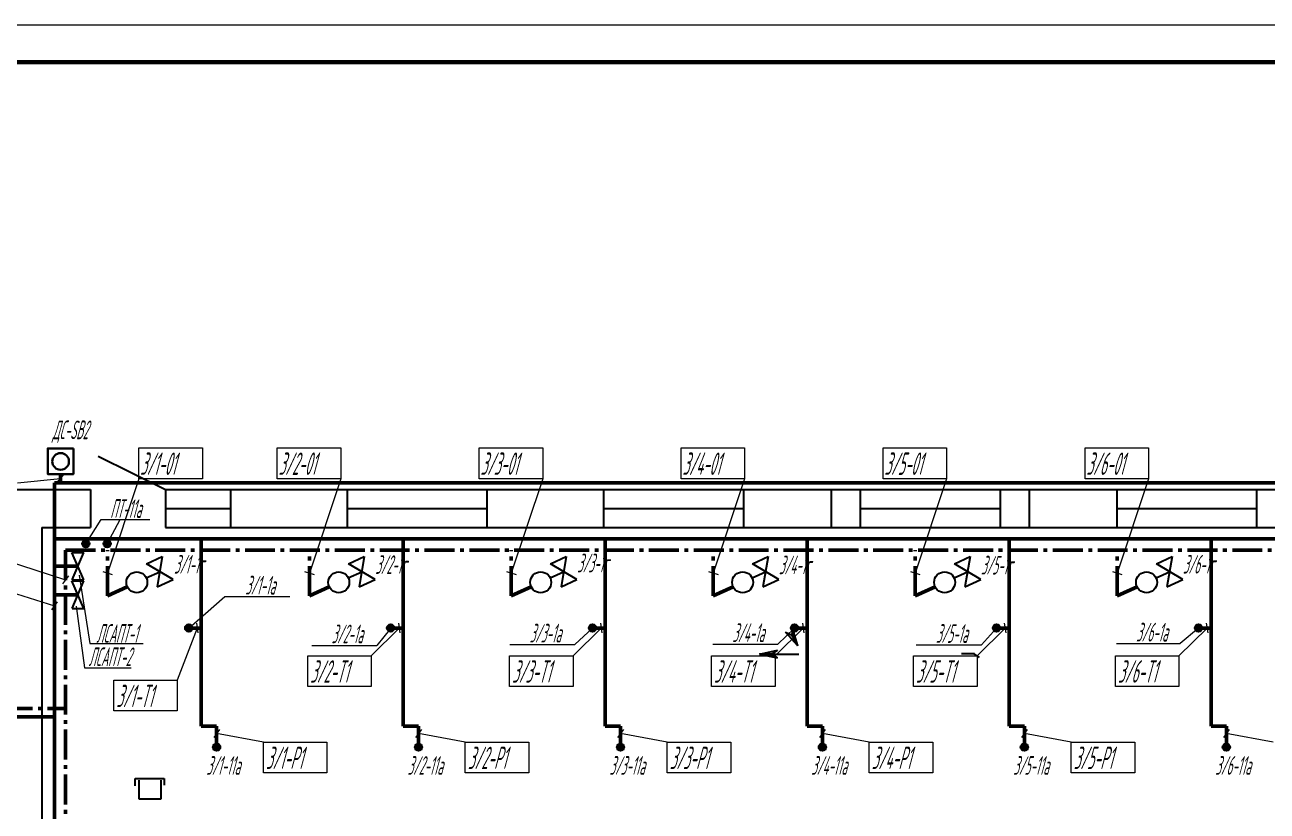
# Model space of a CAD drawing. Header units: millimetres. Extents: x -680 to 9204, y -4430 to 7779.
# Drawn here: x 4009 to 4175.1, y -2911.9 to -2806.8 of the extents above; entities that cross this region are included whole.
import ezdxf
from ezdxf.enums import TextEntityAlignment as Align

# ---------------------------------------------------------------- set-up
doc = ezdxf.new("R2010")
doc.units = ezdxf.units.MM
doc.linetypes.add('gost6', pattern=[12, 8, -1.5, 1, -1.5])
doc.layers.get('Defpoints').update_dxf_attribs({"color": 33})
for name, color, linetype, lineweight in [('Арматура', 1, 'Continuous', 25), ('Выноска', 137, 'Continuous', 20), ('Первичник', 210, 'Continuous', 25), ('Пн.кабель', 4, 'Continuous', 50), ('Строительный', 7, 'Continuous', 25), ('Текст_КИП', 2, 'Continuous', 25), ('Толст.рамка', 7, 'Continuous', 60), ('Тонк.рамка', 10, 'Continuous', 20), ('Эл.кабель', 2, 'Continuous', 50)]:
    doc.layers.add(name, color=color, linetype=linetype, lineweight=lineweight)
doc.styles.add('Simplex', font='simplex.shx', dxfattribs={"width": 0.7, "oblique": 15})

# ---------------------------------------------------------------- blocks, each defined once
blk = doc.blocks.new('A$C1EE30751')
at = {"layer": 'Арматура', "linetype": 'ByBlock'}
for p, q in [((2.43, 2.83), (2.43, 0)), ((4.84, -1.65), (0, 1.68)), ((0, 1.68), (0, -1.68)), ((0, -1.68), (4.84, 1.66)), ((4.84, 1.66), (4.84, -1.65))]:
    blk.add_line(p, q, dxfattribs=at)
blk.add_circle((2.43, 4.83), 2, dxfattribs=at)
blk = doc.blocks.new('В1')
for p, q in [((6.96, -1.54), (0, 1.54)), ((0, 1.54), (0, -1.54)), ((6.96, 1.4), (0, -1.54)), ((6.96, 1.4), (6.96, -1.54))]:
    blk.add_line(p, q)

msp = doc.modelspace()

# ---------------------------------------------------------------- hatches: boundary and pattern name
at = {"layer": 'Defpoints'}
h = msp.add_hatch(color=256, dxfattribs=at)
h.paths.add_polyline_path([(4110.74, -2887.991), (4111.541, -2888.354), (4112.396, -2889.809)])
h.paths.add_polyline_path([(4111.565, -2888.341), (4111.651, -2887.465), (4112.396, -2889.809)])
h = msp.add_hatch(color=256, dxfattribs=at)
h.paths.add_polyline_path([(4109.659, -2890.404), (4108.943, -2890.916), (4107.256, -2890.93)])
h.paths.add_polyline_path([(4108.943, -2890.943), (4109.659, -2891.456), (4107.256, -2890.93)])
at = {"layer": 'Первичник'}
h = msp.add_hatch(color=256, dxfattribs=at)
edge = h.paths.add_edge_path()
edge.add_arc((4017.176, -2876.168), 0.5, 0, 360)
h = msp.add_hatch(color=256, dxfattribs=at)
edge = h.paths.add_edge_path()
edge.add_arc((4020.032, -2876.168), 0.5, 0, 360)
h = msp.add_hatch(color=256, dxfattribs=at)
edge = h.paths.add_edge_path()
edge.add_arc((4030.938, -2887.445), 0.5, 0, 360)
h = msp.add_hatch(color=256, dxfattribs=at)
edge = h.paths.add_edge_path()
edge.add_arc((4057.938, -2887.445), 0.5, 0, 360)
h = msp.add_hatch(color=256, dxfattribs=at)
edge = h.paths.add_edge_path()
edge.add_arc((4084.938, -2887.445), 0.5, 0, 360)
h = msp.add_hatch(color=256, dxfattribs=at)
edge = h.paths.add_edge_path()
edge.add_arc((4111.938, -2887.445), 0.5, 0, 360)
h = msp.add_hatch(color=256, dxfattribs=at)
edge = h.paths.add_edge_path()
edge.add_arc((4138.939, -2887.445), 0.5, 0, 360)
h = msp.add_hatch(color=256, dxfattribs=at)
edge = h.paths.add_edge_path()
edge.add_arc((4165.944, -2887.445), 0.5, 0, 360)
h = msp.add_hatch(color=256, dxfattribs=at)
edge = h.paths.add_edge_path()
edge.add_arc((4034.661, -2903.381), 0.5, 0, 360)
h = msp.add_hatch(color=256, dxfattribs=at)
edge = h.paths.add_edge_path()
edge.add_arc((4061.661, -2903.381), 0.5, 0, 360)
h = msp.add_hatch(color=256, dxfattribs=at)
edge = h.paths.add_edge_path()
edge.add_arc((4088.661, -2903.381), 0.5, 0, 360)
h = msp.add_hatch(color=256, dxfattribs=at)
edge = h.paths.add_edge_path()
edge.add_arc((4115.661, -2903.381), 0.5, 0, 360)
h = msp.add_hatch(color=256, dxfattribs=at)
edge = h.paths.add_edge_path()
edge.add_arc((4142.662, -2903.381), 0.5, 0, 360)
h = msp.add_hatch(color=256, dxfattribs=at)
edge = h.paths.add_edge_path()
edge.add_arc((4169.666, -2903.381), 0.5, 0, 360)

# ---------------------------------------------------------------- linework, layer by layer
for p, q in [((4023.792, -2908.547), (4023.792, -2907.582)), ((4023.792, -2907.582), (4027.631, -2907.582)), ((4024.246, -2907.79), (4024.246, -2910.29)), ((4027.246, -2910.29), (4027.246, -2907.79)), ((4027.631, -2907.582), (4027.631, -2908.472)), ((4024.246, -2910.29), (4027.246, -2910.29))]:
    msp.add_line(p, q)
at = {"color": 3, "lineweight": 30}
msp.add_lwpolyline([(4015.526, -2863.426), (4012.094, -2863.426), (4012.094, -2866.858), (4015.526, -2866.858)], close=True, dxfattribs=at)
at = {"color": 7, "lineweight": 30}
msp.add_circle((4013.812, -2865.168), 1.115, dxfattribs=at)
at = {"layer": 'Defpoints'}
for p, q in [((4110.74, -2887.991), (4111.541, -2888.354)), ((4112.396, -2889.809), (4110.74, -2887.991)), ((4111.541, -2888.354), (4112.396, -2889.809)), ((4111.651, -2887.465), (4111.565, -2888.341)), ((4111.565, -2888.341), (4112.396, -2889.809)), ((4112.396, -2889.809), (4111.651, -2887.465)), ((4107.256, -2890.93), (4109.659, -2890.404)), ((4108.943, -2890.916), (4107.256, -2890.93)), ((4107.256, -2890.93), (4112.495, -2890.93)), ((4107.256, -2890.93), (4109.659, -2891.456)), ((4108.943, -2890.943), (4107.256, -2890.93)), ((4109.659, -2890.404), (4108.943, -2890.916)), ((4109.659, -2891.456), (4108.943, -2890.943)), ((4135.944, -2890.872), (4134.257, -2890.885)), ((4135.944, -2890.899), (4134.257, -2890.885)), ((4136.659, -2891.411), (4135.944, -2890.899))]:
    msp.add_line(p, q, dxfattribs=at)
at = {"layer": 'Выноска', "color": 3}
for p, q in [((4008.024, -2868.031), (4013.81, -2867.433)), ((4013.37, -2867.935), (4014.251, -2866.932)), ((4006.384, -2878.36), (4014.468, -2881.015)), ((4014.855, -2880.471), (4014.081, -2881.559)), ((4005.176, -2882.021), (4012.968, -2884.468)), ((4013.355, -2883.925), (4012.581, -2885.012)), ((4031.982, -2886.784), (4032.172, -2888.106)), ((4058.982, -2886.784), (4059.172, -2888.106)), ((4085.982, -2886.784), (4086.172, -2888.106)), ((4112.982, -2886.784), (4113.172, -2888.106)), ((4139.983, -2886.784), (4140.173, -2888.106)), ((4166.988, -2886.784), (4167.178, -2888.106)), ((4032.077, -2887.445), (4029.409, -2894.423)), ((4059.077, -2887.445), (4055.335, -2891.148)), ((4086.077, -2887.445), (4082.335, -2891.148)), ((4113.077, -2887.445), (4109.335, -2891.148)), ((4140.078, -2887.445), (4136.335, -2891.148)), ((4167.083, -2887.445), (4163.335, -2891.148)), ((4035.048, -2901.005), (4034.274, -2902.092)), ((4040.918, -2902.705), (4034.661, -2901.549)), ((4062.048, -2901.005), (4061.274, -2902.092)), ((4067.918, -2902.705), (4061.661, -2901.549)), ((4089.048, -2901.002), (4088.274, -2902.089)), ((4094.918, -2902.702), (4088.661, -2901.546)), ((4116.048, -2901.002), (4115.274, -2902.089)), ((4121.918, -2902.702), (4115.661, -2901.546)), ((4143.048, -2901.002), (4142.274, -2902.089)), ((4148.918, -2902.702), (4142.661, -2901.546)), ((4170.048, -2901.005), (4169.274, -2902.092)), ((4175.918, -2902.705), (4169.661, -2901.549))]:
    msp.add_line(p, q, dxfattribs=at)
at = {"layer": 'Выноска', "color": 4}
for p, q in [((4024.262, -2867.479), (4020.068, -2880.093)), ((4051.262, -2867.479), (4047.068, -2880.093)), ((4078.262, -2867.479), (4074.068, -2880.093)), ((4105.262, -2867.479), (4101.068, -2880.093)), ((4132.263, -2867.479), (4128.069, -2880.093)), ((4159.268, -2867.479), (4155.073, -2880.093)), ((4019.434, -2879.883), (4020.701, -2880.303)), ((4046.434, -2879.883), (4047.701, -2880.303)), ((4073.434, -2879.883), (4074.701, -2880.303)), ((4100.434, -2879.883), (4101.701, -2880.303)), ((4127.435, -2879.883), (4128.702, -2880.303)), ((4154.44, -2879.883), (4155.707, -2880.303))]:
    msp.add_line(p, q, dxfattribs=at)
at = {"layer": 'Выноска', "color": 6, "linetype": 'Continuous'}
for p, q in [((4017.176, -2876.168), (4019.209, -2872.943)), ((4019.209, -2872.943), (4025.749, -2872.943)), ((4020.032, -2876.168), (4021.772, -2872.943)), ((4016.283, -2880.369), (4017.723, -2889.527)), ((4030.938, -2887.445), (4035.755, -2883.252)), ((4035.755, -2883.252), (4044.455, -2883.252)), ((4015.895, -2884.538), (4016.988, -2892.752)), ((4057.938, -2887.445), (4056.085, -2889.769)), ((4084.938, -2887.445), (4082.574, -2889.666)), ((4111.938, -2887.445), (4109.709, -2889.61)), ((4138.939, -2887.445), (4136.912, -2889.716)), ((4165.944, -2887.445), (4163.493, -2889.536)), ((4017.723, -2889.527), (4024.847, -2889.527)), ((4047.385, -2889.769), (4056.085, -2889.769)), ((4073.874, -2889.666), (4082.574, -2889.666)), ((4101.009, -2889.61), (4109.709, -2889.61)), ((4128.211, -2889.716), (4136.912, -2889.716)), ((4154.969, -2889.536), (4163.493, -2889.536)), ((4016.988, -2892.752), (4023.241, -2892.752))]:
    msp.add_line(p, q, dxfattribs=at)
at = {"layer": 'Выноска', "color": 4}
for points in [[(4024.262, -2863.359), (4032.758, -2863.359), (4032.758, -2867.479), (4024.262, -2867.479)], [(4042.767, -2863.359), (4051.262, -2863.359), (4051.262, -2867.479), (4042.767, -2867.479)], [(4069.767, -2863.359), (4078.262, -2863.359), (4078.262, -2867.479), (4069.767, -2867.479)], [(4096.767, -2863.359), (4105.262, -2863.359), (4105.262, -2867.479), (4096.767, -2867.479)], [(4123.767, -2863.359), (4132.263, -2863.359), (4132.263, -2867.479), (4123.767, -2867.479)], [(4150.772, -2863.359), (4159.268, -2863.359), (4159.268, -2867.479), (4150.772, -2867.479)]]:
    msp.add_lwpolyline(points, close=True, dxfattribs=at)
at = {"layer": 'Выноска', "color": 3}
for points in [[(4046.84, -2891.148), (4055.335, -2891.148), (4055.335, -2895.268), (4046.84, -2895.268)], [(4073.84, -2891.148), (4082.335, -2891.148), (4082.335, -2895.268), (4073.84, -2895.268)], [(4100.84, -2891.148), (4109.335, -2891.148), (4109.335, -2895.268), (4100.84, -2895.268)], [(4127.84, -2891.148), (4136.335, -2891.148), (4136.335, -2895.268), (4127.84, -2895.268)], [(4154.84, -2891.148), (4163.335, -2891.148), (4163.335, -2895.268), (4154.84, -2895.268)], [(4020.913, -2894.423), (4029.409, -2894.423), (4029.409, -2898.543), (4020.913, -2898.543)], [(4040.918, -2902.705), (4049.414, -2902.705), (4049.414, -2906.825), (4040.918, -2906.825)], [(4067.918, -2902.705), (4076.414, -2902.705), (4076.414, -2906.825), (4067.918, -2906.825)], [(4094.918, -2902.702), (4103.414, -2902.702), (4103.414, -2906.822), (4094.918, -2906.822)], [(4121.918, -2902.702), (4130.414, -2902.702), (4130.414, -2906.822), (4121.918, -2906.822)], [(4148.918, -2902.702), (4157.414, -2902.702), (4157.414, -2906.822), (4148.918, -2906.822)]]:
    msp.add_lwpolyline(points, close=True, dxfattribs=at)
at = {"layer": 'Первичник'}
for centre in [(4017.176, -2876.168), (4020.032, -2876.168), (4030.938, -2887.445), (4057.938, -2887.445), (4084.938, -2887.445), (4111.938, -2887.445), (4138.939, -2887.445), (4165.944, -2887.445), (4034.661, -2903.381), (4061.661, -2903.381), (4088.661, -2903.381), (4115.661, -2903.381), (4142.662, -2903.381), (4169.666, -2903.381)]:
    msp.add_circle(centre, 0.5, dxfattribs=at)
at = {"layer": 'Пн.кабель', "linetype": 'gost6', "ltscale": 0.5}
for p, q in [((4014.468, -2877.033), (4248.5, -2877.033)), ((4014.468, -2877.033), (4014.468, -2935.023)), ((4020.068, -2883.153), (4020.068, -2877.033)), ((4047.068, -2883.153), (4047.068, -2877.033)), ((4074.068, -2883.153), (4074.068, -2877.033)), ((4101.068, -2883.153), (4101.068, -2877.033)), ((4128.069, -2883.153), (4128.069, -2877.033)), ((4155.073, -2883.153), (4155.073, -2877.033)), ((4022.724, -2881.926), (4020.068, -2883.153)), ((4049.724, -2881.926), (4047.068, -2883.153)), ((4076.724, -2881.926), (4074.068, -2883.153)), ((4103.724, -2881.926), (4101.068, -2883.153)), ((4130.725, -2881.926), (4128.069, -2883.153)), ((4157.73, -2881.926), (4155.073, -2883.153)), ((4006.053, -2898.199), (4014.468, -2898.199))]:
    msp.add_line(p, q, dxfattribs=at)
at = {"layer": 'Строительный', "ltscale": 0.6}
msp.add_line((4018.849, -2864.466), (4027.811, -2868.904), dxfattribs=at)
at = {"layer": 'Строительный', "ltscale": 0.2}
for p, q in [((3982.272, -2868.904), (4017.811, -2868.904)), ((4017.811, -2868.904), (4017.811, -2874.004)), ((4027.811, -2868.904), (4232.311, -2868.904)), ((4027.811, -2868.904), (4027.811, -2874.004)), ((4036.511, -2868.904), (4036.511, -2874.004)), ((4052.111, -2868.904), (4052.111, -2874.004)), ((4070.811, -2868.904), (4070.811, -2874.004)), ((4086.411, -2868.904), (4086.411, -2874.004)), ((4105.111, -2868.904), (4105.111, -2874.004)), ((4116.811, -2868.904), (4116.811, -2874.004)), ((4120.711, -2868.904), (4120.711, -2874.004)), ((4139.411, -2868.904), (4139.411, -2874.004)), ((4143.311, -2868.904), (4143.311, -2874.004)), ((4155.011, -2868.904), (4155.011, -2874.004)), ((4173.711, -2868.904), (4173.711, -2874.004)), ((4027.811, -2871.454), (4036.511, -2871.454)), ((4052.111, -2871.454), (4070.811, -2871.454)), ((4086.411, -2871.454), (4105.111, -2871.454)), ((4120.711, -2871.454), (4139.411, -2871.454)), ((4155.011, -2871.454), (4173.711, -2871.454)), ((4011.311, -2874.004), (4017.811, -2874.004)), ((4011.311, -2874.004), (4011.311, -2929.604)), ((4027.811, -2874.004), (4232.311, -2874.004))]:
    msp.add_line(p, q, dxfattribs=at)
at = {"layer": 'Толст.рамка'}
msp.add_line((3803.009, -2811.779), (4619.009, -2811.779), dxfattribs=at)
at = {"layer": 'Тонк.рамка'}
msp.add_line((3783.009, -2806.779), (4624.009, -2806.779), dxfattribs=at)
at = {"layer": 'Эл.кабель'}
for p, q in [((4012.968, -2888.902), (4012.968, -2868.009)), ((4012.968, -2868.009), (4230.896, -2868.009)), ((4013.81, -2866.858), (4013.81, -2868.009)), ((4012.968, -2875.533), (4249.457, -2875.533)), ((4012.968, -2875.533), (4020.032, -2875.533)), ((4017.176, -2876.168), (4017.176, -2875.533)), ((4020.032, -2876.168), (4020.032, -2875.533)), ((4032.615, -2900.589), (4032.615, -2875.533)), ((4059.615, -2900.589), (4059.615, -2875.533)), ((4086.615, -2900.589), (4086.615, -2875.533)), ((4113.615, -2900.589), (4113.615, -2875.533)), ((4140.616, -2900.589), (4140.616, -2875.533)), ((4167.621, -2900.589), (4167.621, -2875.533)), ((4016.134, -2879.167), (4012.968, -2879.167)), ((4016.099, -2882.991), (4012.968, -2882.991)), ((4030.938, -2887.445), (4032.615, -2887.445)), ((4057.938, -2887.445), (4059.615, -2887.445)), ((4084.938, -2887.445), (4086.615, -2887.445)), ((4111.938, -2887.445), (4113.615, -2887.445)), ((4138.939, -2887.445), (4140.616, -2887.445)), ((4165.944, -2887.445), (4167.621, -2887.445)), ((4012.968, -2888.902), (4012.968, -2936.523)), ((3968.749, -2899.346), (4012.968, -2899.346)), ((4032.615, -2900.589), (4034.661, -2900.589)), ((4032.615, -2900.589), (4034.661, -2900.589)), ((4034.661, -2900.589), (4034.661, -2903.381)), ((4059.615, -2900.589), (4061.661, -2900.589)), ((4061.661, -2900.589), (4061.661, -2903.381)), ((4086.615, -2900.589), (4088.661, -2900.589)), ((4088.661, -2900.589), (4088.661, -2903.381)), ((4113.615, -2900.589), (4115.661, -2900.589)), ((4115.661, -2900.589), (4115.661, -2903.381)), ((4140.616, -2900.589), (4142.662, -2900.589)), ((4142.662, -2900.589), (4142.662, -2903.381)), ((4167.621, -2900.589), (4169.666, -2900.589)), ((4169.666, -2900.589), (4169.666, -2903.381))]:
    msp.add_line(p, q, dxfattribs=at)

# ---------------------------------------------------------------- block references
at = {"xscale": 0.7, "yscale": 0.7, "zscale": 0.7, "rotation": 114.8100855309056}
for p in [(4027.778, -2881.464), (4054.778, -2881.464), (4081.778, -2881.464), (4108.778, -2881.464), (4135.779, -2881.464), (4162.784, -2881.464)]:
    msp.add_blockref('A$C1EE30751', p, dxfattribs=at)
at = {"layer": 'Арматура', "xscale": -0.5275185255268298, "yscale": 0.5275185255268298, "zscale": 0.5275185255268298, "rotation": 90}
for p in [(4016.099, -2877.331), (4016.099, -2881.156)]:
    msp.add_blockref('В1', p, dxfattribs=at)

# ---------------------------------------------------------------- texts
at = {"layer": 'Текст_КИП', "style": 'Simplex', "oblique": 15, "width": 0.4}
for s, p in [('ДС-SВ2', (4015.081, -2862.192)), ('ПТ-11а', (4022.503, -2872.724)), ('3/1-1а', (4040.484, -2882.969)), ('3/6-1а', (4159.698, -2889.253)), ('3/2-1а', (4052.114, -2889.486)), ('3/3-1а', (4078.603, -2889.383)), ('3/4-1а', (4105.738, -2889.327)), ('3/5-1а', (4132.94, -2889.434)), ('3/1-11а', (4035.539, -2907.079)), ('3/2-11а', (4062.539, -2907.079)), ('3/3-11а', (4089.539, -2907.079)), ('3/4-11а', (4116.539, -2907.079)), ('3/5-11а', (4143.54, -2907.079)), ('3/6-11а', (4170.545, -2907.079))]:
    msp.add_text(s, height=2.5, dxfattribs=at).set_placement(p, align=Align.CENTER)
for s, p in [('3/1-01', (4024.444, -2866.969)), ('3/2-01', (4042.948, -2866.969)), ('3/3-01', (4069.948, -2866.969)), ('3/4-01', (4096.948, -2866.969)), ('3/5-01', (4123.949, -2866.969)), ('3/6-01', (4150.954, -2866.969)), ('3/2-T1', (4047.177, -2894.758)), ('3/3-T1', (4074.177, -2894.758)), ('3/4-T1', (4101.177, -2894.758)), ('3/5-T1', (4128.177, -2894.758)), ('3/6-T1', (4155.177, -2894.758)), ('3/1-T1', (4021.251, -2898.034)), ('3/1-P1', (4041.255, -2906.316)), ('3/2-P1', (4068.255, -2906.316)), ('3/3-P1', (4095.255, -2906.313)), ('3/4-P1', (4122.255, -2906.313)), ('3/5-P1', (4149.255, -2906.313))]:
    msp.add_text(s, height=3, dxfattribs=at).set_placement(p)
for s, p in [('3/1-1г', (4030.932, -2878.915)), ('3/2-1г', (4057.932, -2878.962)), ('3/3-1г', (4084.932, -2878.753)), ('3/4-1г', (4111.932, -2879.006)), ('3/5-1г', (4138.933, -2879.041)), ('3/6-1г', (4165.938, -2878.914)), ('ЛСАПТ-1', (4021.333, -2888.17)), ('ЛСАПТ-2', (4020.381, -2891.288))]:
    msp.add_text(s, height=2.5, dxfattribs=at).set_placement(p, align=Align.MIDDLE)

doc.saveas('drawing.dxf')
